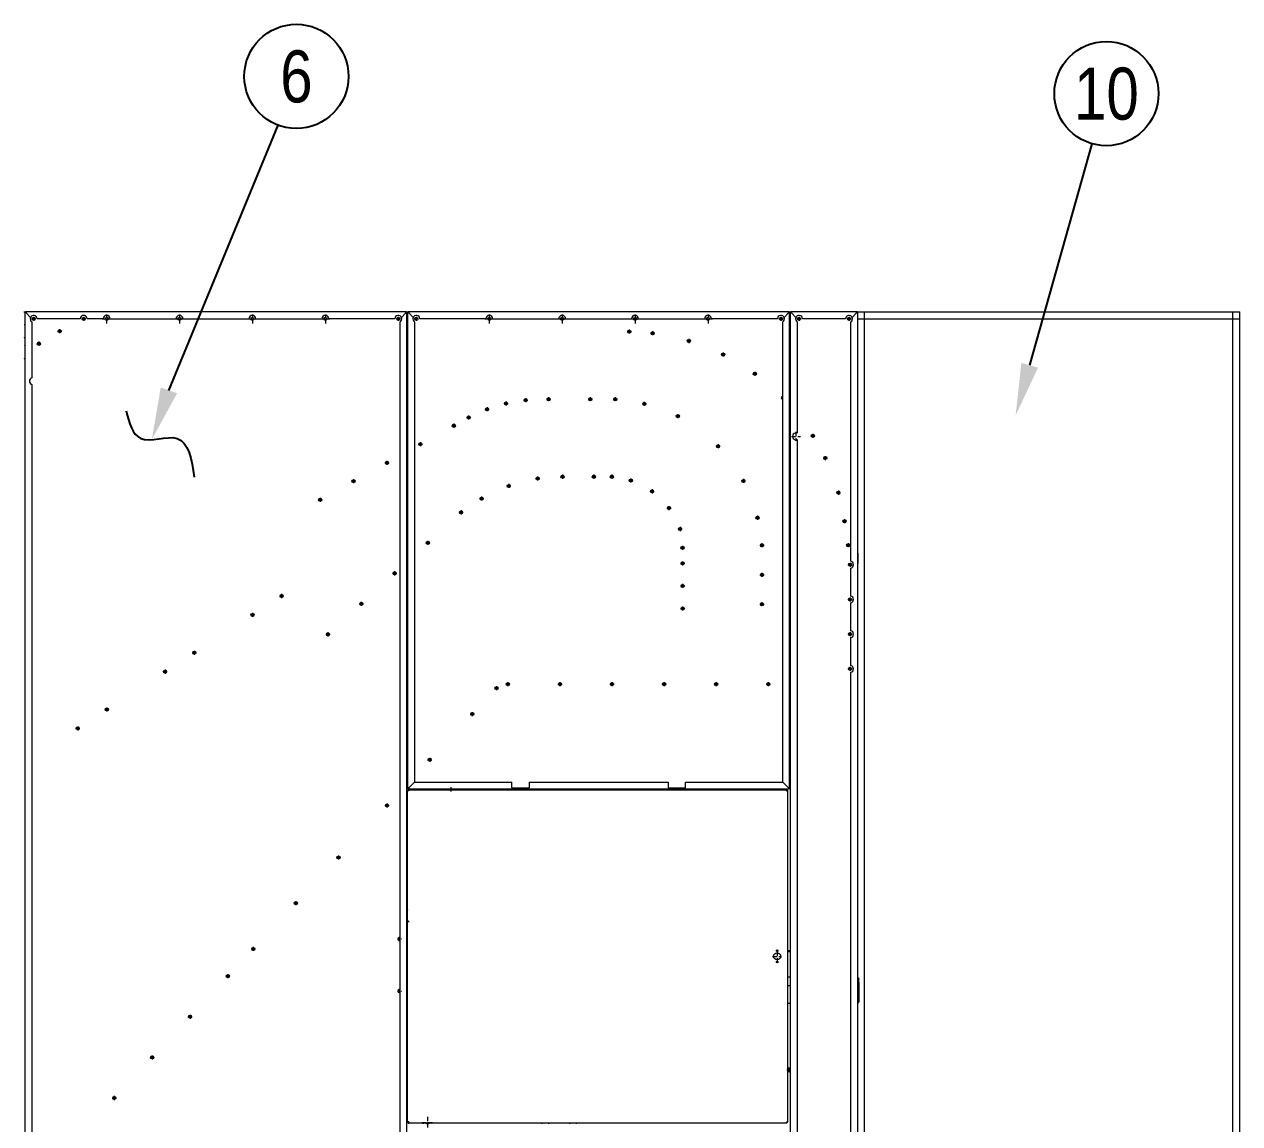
# Model space of a CAD drawing. Header units: millimetres. Extents: x -17070 to 42260, y -291348 to 33880.
# Drawn here: x 25946 to 29446, y 21529 to 24696 of the extents above; entities that cross this region are included whole.
import ezdxf
from ezdxf.enums import TextEntityAlignment as Align

# ---------------------------------------------------------------- set-up
doc = ezdxf.new("R2010")
doc.units = ezdxf.units.MM
doc.linetypes.add('DASHDOT', pattern=[18.5, 12, -3, 0.5, -3])
doc.layers.add('냉각탑_dim', color=1, linetype='Continuous')
doc.layers.add('냉각탑_text', color=3, linetype='Continuous')
doc.styles.get("Standard").update_dxf_attribs({"font": 'arial.ttf'})

# ---------------------------------------------------------------- blocks, each defined once
blk = doc.blocks.new('1')
at = {"color": 7, "lineweight": 20, "ltscale": 0.132499}
blk.add_line((25943.8, 23867.4), (25949.1, 23867.4), dxfattribs=at)
at = {"color": 7, "lineweight": 20, "ltscale": 0.0375}
for p, q in [((25947.5, 23865.8), (25947.5, 23864.3)), ((25950.6, 23867.4), (25949.1, 23867.4)), ((25949.1, 23864.3), (25949.1, 23865.8)), ((25949.1, 23865.8), (25950.6, 23865.8)), ((25950.6, 23864.3), (25950.6, 23865.8)), ((27045.9, 23867.4), (27044.4, 23867.4)), ((27044.4, 23865.8), (27045.9, 23865.8)), ((27045.9, 23865.8), (27045.9, 23864.3)), ((27047.5, 23864.3), (27047.5, 23865.8)), ((27049.5, 23865.8), (27049.5, 23864.3)), ((27052.6, 23867.4), (27051.1, 23867.4)), ((27051.1, 23864.3), (27051.1, 23865.8)), ((27051.1, 23865.8), (27052.6, 23865.8)), ((27052.6, 23864.3), (27052.6, 23865.8)), ((28147.9, 23867.4), (28146.4, 23867.4)), ((28146.4, 23865.8), (28147.9, 23865.8)), ((28147.9, 23865.8), (28147.9, 23864.3)), ((28149.5, 23864.3), (28149.5, 23865.8)), ((28151.5, 23865.8), (28151.5, 23864.3)), ((28154.6, 23867.4), (28153.1, 23867.4)), ((28153.1, 23864.3), (28153.1, 23865.8)), ((28153.1, 23865.8), (28154.6, 23865.8)), ((28154.6, 23864.3), (28154.6, 23865.8)), ((28343.9, 23867.4), (28342.4, 23867.4)), ((28342.4, 23865.8), (28343.9, 23865.8)), ((28343.9, 23865.8), (28343.9, 23864.3)), ((28345.5, 23864.3), (28345.5, 23865.8)), ((27049.5, 22496.5), (27049.5, 22495)), ((27049.5, 22489.8), (27049.5, 22488.3)), ((27052.6, 22496.5), (27051.1, 22496.5)), ((27051.1, 22495), (27051.1, 22496.5)), ((27052.6, 22495), (27051.1, 22495)), ((27051.1, 22493.4), (27052.6, 22493.4)), ((27051.1, 22491.4), (27052.6, 22491.4)), ((27051.1, 22489.8), (27051.1, 22488.3)), ((27051.1, 22489.8), (27052.6, 22489.8)), ((27052.6, 22496.5), (27052.6, 22495)), ((28141.9, 22491.4), (28140.4, 22491.4)), ((28141.9, 22489.8), (28140.4, 22489.8)), ((28141.9, 22489.8), (28141.9, 22488.3)), ((28143.5, 22489.8), (28143.5, 22488.3)), ((28146.4, 22496.5), (28147.9, 22496.5)), ((28147.9, 22495), (28146.4, 22495)), ((28146.4, 22493.4), (28147.9, 22493.4)), ((28147.9, 22496.5), (28147.9, 22495)), ((28149.5, 22495), (28149.5, 22496.5)), ((27049.5, 21533), (27049.5, 21534.5)), ((27051.1, 21533), (27051.1, 21534.5)), ((27051.1, 21533), (27052.6, 21533)), ((27051.1, 21531.4), (27052.6, 21531.4)), ((28141.9, 21533), (28140.4, 21533)), ((28141.9, 21531.4), (28140.4, 21531.4)), ((28141.9, 21533), (28141.9, 21534.5)), ((28143.5, 21533), (28143.5, 21534.5))]:
    blk.add_line(p, q, dxfattribs=at)
at = {"color": 7, "lineweight": 20, "ltscale": 0.04}
for p, q in [((25947.5, 23865.8), (25949.1, 23865.8)), ((25947.5, 23864.3), (25949.1, 23864.3)), ((25949.1, 23867.4), (25949.1, 23865.8)), ((25950.6, 23867.4), (25950.6, 23865.8)), ((27044.4, 23867.4), (27044.4, 23865.8)), ((27045.9, 23867.4), (27045.9, 23865.8)), ((27047.5, 23865.8), (27045.9, 23865.8)), ((27047.5, 23864.3), (27045.9, 23864.3)), ((27049.5, 23865.8), (27051.1, 23865.8)), ((27049.5, 23864.3), (27051.1, 23864.3)), ((27051.1, 23867.4), (27051.1, 23865.8)), ((27052.6, 23867.4), (27052.6, 23865.8)), ((28146.4, 23867.4), (28146.4, 23865.8)), ((28147.9, 23867.4), (28147.9, 23865.8)), ((28149.5, 23865.8), (28147.9, 23865.8)), ((28149.5, 23864.3), (28147.9, 23864.3)), ((28151.5, 23865.8), (28153.1, 23865.8)), ((28151.5, 23864.3), (28153.1, 23864.3)), ((28153.1, 23867.4), (28153.1, 23865.8)), ((28154.6, 23867.4), (28154.6, 23865.8)), ((28342.4, 23867.4), (28342.4, 23865.8)), ((28343.9, 23867.4), (28343.9, 23865.8)), ((28345.5, 23865.8), (28343.9, 23865.8)), ((28345.5, 23864.3), (28343.9, 23864.3)), ((28345.5, 23142.9), (28347.1, 23142.9)), ((27049.5, 22496.5), (27051.1, 22496.5)), ((27049.5, 22495), (27051.1, 22495)), ((27049.5, 22489.8), (27051.1, 22489.8)), ((27051.1, 22493.4), (27051.1, 22495)), ((27051.1, 22491.4), (27051.1, 22489.8)), ((27052.6, 22493.4), (27052.6, 22495)), ((28141.9, 22491.4), (28141.9, 22489.8)), ((28143.5, 22489.8), (28141.9, 22489.8)), ((28146.4, 22493.4), (28146.4, 22495)), ((28149.5, 22496.5), (28147.9, 22496.5)), ((28149.5, 22495), (28147.9, 22495)), ((28147.9, 22493.4), (28147.9, 22495)), ((27049.5, 21533), (27051.1, 21533)), ((27051.1, 21531.4), (27051.1, 21533)), ((28141.9, 21531.4), (28141.9, 21533)), ((28143.5, 21533), (28141.9, 21533))]:
    blk.add_line(p, q, dxfattribs=at)
at = {"color": 7, "lineweight": 20}
for p, q in [((25947.5, 23864.3), (25947.5, 20822.5)), ((27044.4, 23867.4), (25950.6, 23867.4)), ((25967.5, 23838.8), (25967.5, 23677.5)), ((26106.5, 23847.4), (25982.5, 23847.4)), ((26172.5, 23847.4), (26126.5, 23847.4)), ((26192.5, 23847.4), (26382.5, 23847.4)), ((26402.5, 23847.4), (26592.5, 23847.4)), ((26612.5, 23847.4), (26802.5, 23847.4)), ((27012.5, 23847.4), (26822.5, 23847.4)), ((27027.5, 20839.4), (27027.5, 23838.8)), ((27047.5, 20822.5), (27047.5, 23864.3)), ((27049.5, 23864.3), (27049.5, 22496.5)), ((28146.4, 23867.4), (27052.6, 23867.4)), ((27069.5, 23838.8), (27069.5, 22513.4)), ((27274.5, 23847.4), (27084.5, 23847.4)), ((27294.5, 23847.4), (27484.5, 23847.4)), ((27504.5, 23847.4), (27694.5, 23847.4)), ((27714.5, 23847.4), (27904.5, 23847.4)), ((28114.5, 23847.4), (27924.5, 23847.4)), ((28129.5, 22513.4), (28129.5, 23838.8)), ((28149.5, 22496.5), (28149.5, 23864.3)), ((28151.5, 23864.3), (28151.5, 20822.5)), ((28342.4, 23867.4), (28154.6, 23867.4)), ((28171.5, 23838.8), (28171.5, 23518.3)), ((28310.5, 23847.4), (28186.5, 23847.4)), ((28325.5, 23149.1), (28325.5, 23838.8)), ((28345.5, 20822.5), (28345.5, 23864.3)), ((28365.5, 20822.5), (28365.5, 23864.3)), ((25967.5, 23658.4), (25967.5, 21342.2)), ((28171.5, 23499.7), (28171.5, 20839.4)), ((28347.1, 23142.9), (28347.1, 23169.8)), ((28325.5, 23049.1), (28325.5, 23129.5)), ((28325.5, 22949.1), (28325.5, 23029.5)), ((28325.5, 22849.1), (28325.5, 22929.5)), ((28325.5, 20839.4), (28325.5, 22829.5)), ((27069.5, 22513.4), (27052.6, 22496.5)), ((27052.6, 22496.5), (27069.5, 22513.4)), ((27069.5, 22513.4), (27349.5, 22513.4)), ((27399.5, 22513.4), (27799.5, 22513.4)), ((27849.5, 22513.4), (28129.5, 22513.4)), ((28146.4, 22496.5), (28129.5, 22513.4)), ((28129.5, 22513.4), (28146.4, 22496.5)), ((27049.5, 21534.5), (27049.5, 22488.3)), ((27052.6, 22493.4), (28146.4, 22493.4)), ((27052.6, 22491.4), (28140.4, 22491.4)), ((27349.5, 22496.5), (27399.5, 22496.5)), ((27799.5, 22496.5), (27849.5, 22496.5)), ((28143.5, 22488.3), (28143.5, 21534.5)), ((27049.5, 22165.3), (27049.5, 22258.3)), ((28345.6, 21948), (28345.6, 21879.4)), ((28348.8, 21936.2), (28348.8, 21891.2)), ((27049.5, 21735.3), (27049.5, 21828.3)), ((28140.4, 21531.4), (27052.6, 21531.4))]:
    blk.add_line(p, q, dxfattribs=at)
at = {"color": 7, "lineweight": 20, "ltscale": 0.0775}
for p, q in [((25950.6, 23864.3), (25947.5, 23864.3)), ((27044.4, 23864.3), (27044.4, 23867.4)), ((27044.4, 23864.3), (27047.5, 23864.3)), ((27052.6, 23864.3), (27049.5, 23864.3)), ((28146.4, 23864.3), (28146.4, 23867.4)), ((28146.4, 23864.3), (28149.5, 23864.3)), ((28154.6, 23864.3), (28151.5, 23864.3)), ((28342.4, 23864.3), (28342.4, 23867.4)), ((28342.4, 23864.3), (28345.5, 23864.3)), ((27052.6, 22488.3), (27049.5, 22488.3)), ((27052.6, 22488.3), (27052.6, 22491.4)), ((28140.4, 22488.3), (28140.4, 22491.4)), ((28140.4, 22488.3), (28143.5, 22488.3)), ((28146.4, 22496.5), (28146.4, 22493.4)), ((27052.6, 21534.5), (27049.5, 21534.5)), ((27052.6, 21534.5), (27052.6, 21531.4)), ((28140.4, 21534.5), (28140.4, 21531.4)), ((28140.4, 21534.5), (28143.5, 21534.5))]:
    blk.add_line(p, q, dxfattribs=at)
at = {"color": 7, "lineweight": 20, "ltscale": 0.45204}
for p, q in [((25963.4, 23851.5), (25950.6, 23864.3)), ((25963.4, 23851.5), (25950.6, 23864.3)), ((27031.7, 23851.5), (27044.4, 23864.3)), ((27031.7, 23851.5), (27044.4, 23864.3)), ((27065.4, 23851.5), (27052.6, 23864.3)), ((27065.4, 23851.5), (27052.6, 23864.3)), ((28133.7, 23851.5), (28146.4, 23864.3)), ((28133.7, 23851.5), (28146.4, 23864.3)), ((28167.4, 23851.5), (28154.6, 23864.3)), ((28167.4, 23851.5), (28154.6, 23864.3)), ((28329.7, 23851.5), (28342.4, 23864.3)), ((28329.7, 23851.5), (28342.4, 23864.3))]:
    blk.add_line(p, q, dxfattribs=at)
at = {"color": 7, "linetype": 'DASHDOT', "lineweight": 20, "ltscale": 0.292499}
for p, q in [((25966.7, 23847.4), (25978.4, 23847.4)), ((26110.7, 23847.4), (26122.4, 23847.4)), ((27016.7, 23847.4), (27028.4, 23847.4)), ((27068.7, 23847.4), (27080.4, 23847.4)), ((28118.7, 23847.4), (28130.4, 23847.4)), ((28170.7, 23847.4), (28182.4, 23847.4)), ((28314.7, 23847.4), (28326.4, 23847.4)), ((26041.5, 23812), (26053.2, 23812)), ((26047.3, 23817.8), (26047.3, 23806.1)), ((27681.9, 23810.8), (27693.6, 23810.8)), ((27687.7, 23816.7), (27687.7, 23805)), ((27749.1, 23806), (27760.8, 23806)), ((27755, 23811.9), (27755, 23800.2)), ((27853.2, 23783.7), (27864.9, 23783.7)), ((27859.1, 23789.5), (27859.1, 23777.8)), ((27952.2, 23744.5), (27963.9, 23744.5)), ((27958.1, 23750.3), (27958.1, 23738.6)), ((28049.2, 23695.3), (28049.2, 23683.6)), ((28043.4, 23689.4), (28055.1, 23689.4)), ((27278.1, 23593), (27278.1, 23581.3)), ((27327.1, 23603.7), (27338.8, 23603.7)), ((27332.9, 23609.6), (27332.9, 23597.9)), ((27383.7, 23613.3), (27395.4, 23613.3)), ((27389.5, 23619.2), (27389.5, 23607.5)), ((27449.5, 23615.7), (27461.2, 23615.7)), ((27455.3, 23621.6), (27455.3, 23609.9)), ((27569.5, 23615.7), (27581.2, 23615.7)), ((27575.3, 23621.6), (27575.3, 23609.9)), ((27641.5, 23615.7), (27653.2, 23615.7)), ((27647.3, 23621.6), (27647.3, 23609.9)), ((27725.2, 23602.5), (27736.9, 23602.5)), ((27731, 23608.4), (27731, 23596.7)), ((27219.2, 23563.3), (27230.9, 23563.3)), ((27225, 23569.2), (27225, 23557.5)), ((27821.9, 23567.3), (27833.6, 23567.3)), ((27827.7, 23573.2), (27827.7, 23561.5)), ((27176.6, 23539.7), (27188.3, 23539.7)), ((27182.4, 23545.6), (27182.4, 23533.9)), ((27080.4, 23486.4), (27092.1, 23486.4)), ((28210.4, 23510.6), (28222.1, 23510.6)), ((28216.2, 23516.4), (28216.2, 23504.7)), ((27937.5, 23480.4), (27949.2, 23480.4)), ((28252, 23452.2), (28252, 23440.5)), ((26984.2, 23432.9), (26995.9, 23432.9)), ((28246.2, 23446.4), (28257.9, 23446.4)), ((26893.5, 23385.6), (26893.5, 23373.9)), ((27418, 23387.6), (27429.7, 23387.6)), ((27423.8, 23393.5), (27423.8, 23381.8)), ((27489.7, 23392.8), (27501.4, 23392.8)), ((27495.5, 23398.7), (27495.5, 23387)), ((27579.7, 23392.8), (27591.4, 23392.8)), ((27585.5, 23398.7), (27585.5, 23387)), ((27631.7, 23392.8), (27643.4, 23392.8)), ((27637.5, 23398.7), (27637.5, 23387)), ((27686.5, 23381.7), (27698.2, 23381.7)), ((27692.3, 23387.6), (27692.3, 23375.9)), ((28010.6, 23380.7), (28022.3, 23380.7)), ((28016.4, 23386.6), (28016.4, 23374.9)), ((26887.7, 23379.8), (26899.4, 23379.8)), ((27334.7, 23366.3), (27346.4, 23366.3)), ((27340.5, 23372.2), (27340.5, 23360.5)), ((27747.4, 23350.6), (27759.1, 23350.6)), ((27753.2, 23356.5), (27753.2, 23344.8)), ((28284, 23346.8), (28295.7, 23346.8)), ((28289.9, 23352.7), (28289.9, 23341)), ((26791.7, 23326.4), (26803.4, 23326.4)), ((27256.6, 23329.8), (27268.3, 23329.8)), ((27262.4, 23335.7), (27262.4, 23324)), ((27197.4, 23290.2), (27209.1, 23290.2)), ((27203.2, 23296.1), (27203.2, 23284.4)), ((27796.2, 23302.5), (27807.9, 23302.5)), ((27802, 23308.4), (27802, 23296.7)), ((28057, 23280.6), (28057, 23268.9)), ((27828.2, 23242.2), (27839.9, 23242.2)), ((27834, 23248.1), (27834, 23236.4)), ((28051.2, 23274.7), (28062.9, 23274.7)), ((28301.5, 23264.4), (28313.2, 23264.4)), ((27107.5, 23208.2), (27107.5, 23196.5)), ((27101.7, 23202.3), (27113.4, 23202.3)), ((27835.2, 23188.1), (27846.9, 23188.1)), ((27841, 23194), (27841, 23182.3)), ((28064.1, 23195.3), (28075.8, 23195.3)), ((28069.9, 23201.2), (28069.9, 23189.5)), ((28312.1, 23195.2), (28323.8, 23195.2)), ((27835.4, 23143.1), (27847.1, 23143.1)), ((27841.2, 23149), (27841.2, 23137.3)), ((28317.7, 23139.3), (28329.4, 23139.3)), ((28323.5, 23145.2), (28323.5, 23133.5)), ((27006.2, 23114.5), (27017.9, 23114.5)), ((27012, 23120.4), (27012, 23108.7)), ((28064.1, 23110.3), (28075.8, 23110.3)), ((28069.9, 23116.2), (28069.9, 23104.5)), ((27835.4, 23078.1), (27847.1, 23078.1)), ((27841.2, 23084), (27841.2, 23072.3)), ((26686.5, 23055), (26686.5, 23043.3)), ((26916, 23032.5), (26916, 23020.8)), ((28069.9, 23031.2), (28069.9, 23019.5)), ((28317.7, 23039.3), (28329.4, 23039.3)), ((28323.5, 23045.2), (28323.5, 23033.5)), ((26602.6, 23000.6), (26602.6, 22988.9)), ((26910.2, 23026.7), (26921.9, 23026.7)), ((27835.4, 23013.1), (27847.1, 23013.1)), ((27841.2, 23019), (27841.2, 23007.3)), ((28064.1, 23025.3), (28075.8, 23025.3)), ((26814.2, 22938.9), (26825.9, 22938.9)), ((26820, 22944.7), (26820, 22933)), ((28317.7, 22939.3), (28329.4, 22939.3)), ((28323.5, 22945.2), (28323.5, 22933.5)), ((26434.9, 22891.6), (26434.9, 22879.9)), ((26429, 22885.8), (26440.7, 22885.8)), ((26345.2, 22831.3), (26356.9, 22831.3)), ((28317.7, 22839.3), (28329.4, 22839.3)), ((28323.5, 22845.2), (28323.5, 22833.5)), ((27305.2, 22789.7), (27305.2, 22778)), ((27332.2, 22795.4), (27343.9, 22795.4)), ((27482.2, 22795.4), (27493.9, 22795.4)), ((27632.2, 22795.4), (27643.9, 22795.4)), ((27782.2, 22795.4), (27793.9, 22795.4)), ((27932.2, 22795.4), (27943.9, 22795.4)), ((28082.2, 22795.4), (28093.9, 22795.4)), ((27299.4, 22783.8), (27311.1, 22783.8)), ((26177.4, 22722.4), (26189.1, 22722.4)), ((26183.3, 22728.3), (26183.3, 22716.6)), ((27235.6, 22715.1), (27235.6, 22703.4)), ((26093.6, 22667.9), (26105.3, 22667.9)), ((26099.4, 22673.8), (26099.4, 22662.1)), ((27107.1, 22577.6), (27118.8, 22577.6)), ((27167.8, 22492.4), (27179.5, 22492.4)), ((27173.7, 22498.3), (27173.7, 22486.6)), ((26990.1, 22451.8), (26990.1, 22440.1)), ((26844.5, 22296), (26856.2, 22296)), ((26721.8, 22164.4), (26733.5, 22164.4)), ((26727.6, 22170.2), (26727.6, 22158.5)), ((27020.1, 22061.4), (27031.8, 22061.4)), ((27025.9, 22067.3), (27025.9, 22055.6)), ((26604.8, 22038.6), (26604.8, 22026.9)), ((26531.8, 21960.3), (26531.8, 21948.6)), ((27020.1, 21911.4), (27031.8, 21911.4)), ((27025.9, 21917.3), (27025.9, 21905.6)), ((26422.7, 21843.3), (26422.7, 21831.6)), ((26416.9, 21837.4), (26428.6, 21837.4)), ((26307.8, 21720.4), (26319.5, 21720.4)), ((26313.6, 21726.3), (26313.6, 21714.6)), ((28141.6, 21685), (28153.3, 21685)), ((28147.4, 21690.9), (28147.4, 21679.2)), ((26198.7, 21603.4), (26210.4, 21603.4)), ((26204.5, 21609.3), (26204.5, 21597.6))]:
    blk.add_line(p, q, dxfattribs=at)
at = {"color": 7, "linetype": 'DASHDOT', "lineweight": 20, "ltscale": 0.292505}
for p, q in [((25972.5, 23853.3), (25972.5, 23841.6)), ((26116.5, 23853.3), (26116.5, 23841.6)), ((27022.5, 23853.3), (27022.5, 23841.6)), ((27074.5, 23853.3), (27074.5, 23841.6)), ((28124.5, 23853.3), (28124.5, 23841.6)), ((28176.5, 23853.3), (28176.5, 23841.6)), ((28320.5, 23853.3), (28320.5, 23841.6)), ((25987.3, 23781.8), (25987.3, 23770.1)), ((27272.3, 23587.1), (27284, 23587.1)), ((27086.2, 23492.3), (27086.2, 23480.6)), ((27943.3, 23486.3), (27943.3, 23474.6)), ((26990, 23438.8), (26990, 23427.1)), ((26797.5, 23332.3), (26797.5, 23320.6)), ((28307.4, 23270.3), (28307.4, 23258.6)), ((28318, 23201.1), (28318, 23189.4)), ((26351, 22837.2), (26351, 22825.5)), ((27338, 22801.3), (27338, 22789.6)), ((27488, 22801.3), (27488, 22789.6)), ((27638, 22801.3), (27638, 22789.6)), ((27788, 22801.3), (27788, 22789.6)), ((27938, 22801.3), (27938, 22789.6)), ((28088, 22801.3), (28088, 22789.6)), ((27229.8, 22709.2), (27241.5, 22709.2)), ((26984.3, 22445.9), (26996, 22445.9))]:
    blk.add_line(p, q, dxfattribs=at)
at = {"color": 7, "linetype": 'DASHDOT', "lineweight": 20}
for p, q in [((26169.5, 23847.4), (26195.5, 23847.4)), ((26182.5, 23860.4), (26182.5, 23834.4)), ((26379.5, 23847.4), (26405.5, 23847.4)), ((26392.5, 23860.4), (26392.5, 23834.4)), ((26589.5, 23847.4), (26615.5, 23847.4)), ((26602.5, 23860.4), (26602.5, 23834.4)), ((26799.5, 23847.4), (26825.5, 23847.4)), ((26812.5, 23860.4), (26812.5, 23834.4)), ((27271.5, 23847.4), (27297.5, 23847.4)), ((27284.5, 23860.4), (27284.5, 23834.4)), ((27481.5, 23847.4), (27507.5, 23847.4)), ((27494.5, 23860.4), (27494.5, 23834.4)), ((27691.5, 23847.4), (27717.5, 23847.4)), ((27704.5, 23860.4), (27704.5, 23834.4)), ((27901.5, 23847.4), (27927.5, 23847.4)), ((27914.5, 23860.4), (27914.5, 23834.4)), ((28167.8, 23522), (28167.8, 23496)), ((28154.8, 23509), (28180.8, 23509)), ((28113.5, 22024.4), (28113.5, 21998.4)), ((28100.5, 22011.4), (28126.5, 22011.4)), ((27090.1, 21532.9), (27122.6, 21532.9)), ((27106.4, 21549.1), (27106.4, 21516.6))]:
    blk.add_line(p, q, dxfattribs=at)
at = {"color": 7, "lineweight": 20, "ltscale": 0.129999}
for p, q in [((27045.9, 23867.4), (27051.1, 23867.4)), ((28147.9, 23867.4), (28153.1, 23867.4))]:
    blk.add_line(p, q, dxfattribs=at)
at = {"color": 7, "lineweight": 20, "ltscale": 0.141421}
for p, q in [((27281.7, 23848.4), (27287.4, 23848.4)), ((27491.7, 23848.4), (27497.4, 23848.4))]:
    blk.add_line(p, q, dxfattribs=at)
at = {"color": 7, "lineweight": 20, "ltscale": 0.10198}
blk.add_line((27702.3, 23849.5), (27702.3, 23845.4), dxfattribs=at)
at = {"color": 7, "lineweight": 20, "ltscale": 0.149666}
blk.add_line((27704.3, 23850.4), (27704.3, 23844.4), dxfattribs=at)
at = {"color": 0, "lineweight": 20}
for p, q in [((28345.5, 23867.4), (29445.5, 23867.4)), ((28345.5, 23865.8), (28345.5, 23867.4)), ((28345.5, 23847.4), (29445.5, 23847.4)), ((29425.5, 20667.4), (29425.5, 23867.4)), ((29445.5, 20667.4), (29445.5, 23867.4))]:
    blk.add_line(p, q, dxfattribs=at)
at = {"color": 7, "lineweight": 20, "ltscale": 0.05}
for p, q in [((25947.5, 23830.5), (25945.5, 23830.5)), ((25947.5, 23830.5), (25945.5, 23830.5)), ((27047.5, 23825.9), (27049.5, 23825.9)), ((27047.5, 23825.9), (27049.5, 23825.9)), ((27049.5, 23822.3), (27047.5, 23822.3)), ((28149.5, 23827.4), (28151.5, 23827.4)), ((28149.5, 23012.6), (28151.5, 23012.6)), ((28151.5, 22866.4), (28149.5, 22866.4)), ((28149.5, 22818), (28151.5, 22818)), ((28149.5, 22816.4), (28151.5, 22816.4)), ((28149.5, 22774.4), (28151.5, 22774.4)), ((28149.5, 22774.4), (28151.5, 22774.4)), ((28149.5, 22761), (28151.5, 22761)), ((28151.5, 22747.6), (28149.5, 22747.6)), ((28151.5, 22746), (28149.5, 22746)), ((28149.5, 22661), (28151.5, 22661)), ((28151.5, 22647.6), (28149.5, 22647.6)), ((28151.5, 22646), (28149.5, 22646)), ((28151.5, 22644.4), (28149.5, 22644.4)), ((28151.5, 22641.4), (28149.5, 22641.4)), ((28151.5, 22626.4), (28149.5, 22626.4)), ((28151.5, 22556.4), (28149.5, 22556.4)), ((28149.5, 22541.4), (28151.5, 22541.4)), ((27049.5, 21951.2), (27047.5, 21951.2)), ((27049.5, 21926.2), (27047.5, 21926.2)), ((27047.5, 21876.2), (27049.5, 21876.2)), ((27435.7, 21531.4), (27435.7, 21529.4)), ((27455.7, 21529.4), (27455.7, 21531.4)), ((27515.7, 21531.4), (27515.7, 21529.4)), ((27535.7, 21529.4), (27535.7, 21531.4))]:
    blk.add_line(p, q, dxfattribs=at)
at = {"color": 7, "lineweight": 20, "ltscale": 0.049991}
blk.add_line((27049.5, 23820.7), (27047.5, 23820.7), dxfattribs=at)
at = {"color": 7, "lineweight": 20, "ltscale": 0.05832}
for p, q in [((25945.5, 23793.5), (25947.5, 23794.7)), ((25947.5, 23769.5), (25945.5, 23768.3)), ((25945.5, 23733.4), (25947.5, 23734.6))]:
    blk.add_line(p, q, dxfattribs=at)
at = {"color": 7, "linetype": 'DASHDOT', "lineweight": 20, "ltscale": 0.292502}
for p, q in [((25981.5, 23775.9), (25993.2, 23775.9)), ((26680.6, 23049.2), (26692.3, 23049.2)), ((26596.8, 22994.7), (26608.5, 22994.7)), ((27112.9, 22583.5), (27112.9, 22571.8)), ((26850.3, 22301.9), (26850.3, 22290.2)), ((26599, 22032.7), (26610.7, 22032.7)), ((26526, 21954.4), (26537.7, 21954.4))]:
    blk.add_line(p, q, dxfattribs=at)
at = {"color": 7, "lineweight": 20, "ltscale": 0.068642}
for p, q in [((28149.5, 23629.2), (28151.5, 23627.3)), ((28151.5, 23572.4), (28149.5, 23574.3)), ((28149.5, 23574.3), (28151.5, 23572.4))]:
    blk.add_line(p, q, dxfattribs=at)
at = {"color": 7, "linetype": 'DASHDOT', "lineweight": 20, "ltscale": 0.195001}
for p, q in [((27278.2, 23591), (27278.2, 23583.2)), ((27329.1, 23603.8), (27336.9, 23603.8)), ((27333, 23607.7), (27333, 23599.9)), ((27385.7, 23613.3), (27393.5, 23613.3)), ((27451.4, 23615.7), (27459.2, 23615.7)), ((27455.3, 23619.6), (27455.3, 23611.8)), ((27571.4, 23615.7), (27579.2, 23615.7)), ((27575.3, 23619.6), (27575.3, 23611.8)), ((27643.4, 23615.7), (27651.2, 23615.7)), ((27647.3, 23619.6), (27647.3, 23611.8)), ((27727.2, 23602.5), (27735, 23602.5)), ((27731.1, 23606.4), (27731.1, 23598.6)), ((27221.2, 23563.3), (27229, 23563.3)), ((27225.1, 23567.2), (27225.1, 23559.4)), ((27274.3, 23587.1), (27282.1, 23587.1)), ((27823.9, 23567.4), (27831.7, 23567.4)), ((27827.8, 23571.3), (27827.8, 23563.5)), ((27178.6, 23539.7), (27186.4, 23539.7)), ((27082.4, 23486.4), (27090.2, 23486.4)), ((27086.3, 23490.3), (27086.3, 23482.5)), ((27939.4, 23480.4), (27947.2, 23480.4)), ((27943.3, 23484.3), (27943.3, 23476.5)), ((26990.1, 23437), (26990.1, 23429.2)), ((26893.9, 23383.7), (26893.9, 23375.9)), ((27419.6, 23387.6), (27427.4, 23387.6)), ((27423.5, 23391.5), (27423.5, 23383.7)), ((27491.2, 23392.9), (27499, 23392.9)), ((27495.1, 23396.8), (27495.1, 23389)), ((27581.2, 23392.9), (27589, 23392.9)), ((27585.1, 23396.8), (27585.1, 23389)), ((27633.2, 23392.9), (27641, 23392.9)), ((27637.1, 23396.8), (27637.1, 23389)), ((27688.1, 23381.7), (27695.9, 23381.7)), ((27692, 23385.6), (27692, 23377.8)), ((28012.6, 23380.8), (28020.4, 23380.8)), ((28016.5, 23384.7), (28016.5, 23376.9)), ((26890, 23379.8), (26897.8, 23379.8)), ((27336.1, 23366.3), (27343.9, 23366.3)), ((27340, 23370.2), (27340, 23362.4)), ((27749.1, 23350.6), (27756.9, 23350.6)), ((27753, 23354.5), (27753, 23346.7)), ((26793.8, 23326.4), (26801.6, 23326.4)), ((26797.7, 23330.3), (26797.7, 23322.5)), ((27258.3, 23329.8), (27266.1, 23329.8)), ((27199.6, 23290.2), (27207.4, 23290.2)), ((27203.5, 23294.1), (27203.5, 23286.3)), ((27797.9, 23302.6), (27805.7, 23302.6)), ((27801.8, 23306.5), (27801.8, 23298.7)), ((28057.1, 23278.6), (28057.1, 23270.8)), ((27829.7, 23242.2), (27837.5, 23242.2)), ((27833.6, 23246.1), (27833.6, 23238.3)), ((27107.6, 23206.2), (27107.6, 23198.4)), ((27103.7, 23202.3), (27111.5, 23202.3)), ((27836.8, 23188.1), (27844.6, 23188.1)), ((27840.7, 23192), (27840.7, 23184.2)), ((28066, 23195.3), (28073.8, 23195.3)), ((28069.9, 23199.2), (28069.9, 23191.4)), ((27840.9, 23147), (27840.9, 23139.2)), ((27011.8, 23118.4), (27011.8, 23110.6)), ((28066, 23110.3), (28073.8, 23110.3)), ((28069.9, 23114.2), (28069.9, 23106.4)), ((27840.9, 23082), (27840.9, 23074.2)), ((26915.9, 23030.6), (26915.9, 23022.8)), ((26912, 23026.7), (26919.8, 23026.7)), ((27840.9, 23017), (27840.9, 23009.2)), ((28066, 23025.3), (28073.8, 23025.3)), ((28069.9, 23029.2), (28069.9, 23021.4)), ((26816.2, 22938.9), (26824, 22938.9)), ((26820.1, 22942.8), (26820.1, 22935)), ((27305.3, 22787.7), (27305.3, 22779.9)), ((27334.1, 22795.4), (27341.9, 22795.4)), ((27484.1, 22795.4), (27491.9, 22795.4)), ((27634.1, 22795.4), (27641.9, 22795.4)), ((27784.1, 22795.4), (27791.9, 22795.4)), ((27934.1, 22795.4), (27941.9, 22795.4)), ((28084.1, 22795.4), (28091.9, 22795.4)), ((27301.4, 22783.8), (27309.2, 22783.8)), ((27231.8, 22709.2), (27239.6, 22709.2)), ((27109, 22577.6), (27116.8, 22577.6)), ((27112.9, 22581.5), (27112.9, 22573.7)), ((27173.6, 22496.3), (27173.6, 22488.5)), ((26986.3, 22445.9), (26994.1, 22445.9)), ((26990.2, 22449.8), (26990.2, 22442)), ((26850.4, 22299.9), (26850.4, 22292.1)), ((26600.9, 22032.7), (26608.7, 22032.7)), ((26604.8, 22036.6), (26604.8, 22028.8)), ((28143.6, 21683.4), (28151.4, 21683.4)), ((28147.5, 21687.3), (28147.5, 21679.5)), ((26200.6, 21603.4), (26208.4, 21603.4))]:
    blk.add_line(p, q, dxfattribs=at)
at = {"color": 7, "linetype": 'DASHDOT', "lineweight": 20, "ltscale": 0.194995}
for p, q in [((27389.6, 23617.2), (27389.6, 23609.4)), ((27182.5, 23543.6), (27182.5, 23535.8)), ((26986.2, 23433.1), (26994, 23433.1)), ((27262.2, 23333.7), (27262.2, 23325.9)), ((28053.2, 23274.7), (28061, 23274.7)), ((27837, 23143.1), (27844.8, 23143.1)), ((27007.9, 23114.5), (27015.7, 23114.5)), ((27837, 23078.1), (27844.8, 23078.1)), ((27837, 23013.1), (27844.8, 23013.1)), ((27338, 22799.3), (27338, 22791.5)), ((27488, 22799.3), (27488, 22791.5)), ((27638, 22799.3), (27638, 22791.5)), ((27788, 22799.3), (27788, 22791.5)), ((27938, 22799.3), (27938, 22791.5)), ((28088, 22799.3), (28088, 22791.5)), ((27235.7, 22713.1), (27235.7, 22705.3)), ((27169.7, 22492.4), (27177.5, 22492.4)), ((26846.5, 22296), (26854.3, 22296))]:
    blk.add_line(p, q, dxfattribs=at)
at = {"color": 7, "lineweight": 20, "ltscale": 0.057168}
for p, q in [((27049.5, 23488.9), (27047.5, 23487.8)), ((27049.5, 23443.2), (27047.5, 23442.1))]:
    blk.add_line(p, q, dxfattribs=at)
at = {"color": 7, "lineweight": 20, "ltscale": 0.067816}
blk.add_line((27047.5, 23174.4), (27049.5, 23176.3), dxfattribs=at)
at = {"color": 7, "lineweight": 20, "ltscale": 0.067817}
blk.add_line((27047.5, 23120.2), (27049.5, 23122), dxfattribs=at)
at = {"color": 7, "lineweight": 20, "ltscale": 0.148096}
blk.add_line((27838, 23012.6), (27843.9, 23012.6), dxfattribs=at)
at = {"color": 7, "lineweight": 20, "ltscale": 0.146137}
blk.add_line((27838, 23012.4), (27843.9, 23012.4), dxfattribs=at)
at = {"color": 7, "lineweight": 20, "ltscale": 0.073313}
blk.add_line((27049.5, 22540.4), (27047.5, 22538.2), dxfattribs=at)
at = {"color": 7, "lineweight": 20, "ltscale": 0.4225}
for p, q in [((27349.5, 22496.5), (27349.5, 22513.4)), ((27399.5, 22513.4), (27399.5, 22496.5)), ((27799.5, 22513.4), (27799.5, 22496.5)), ((27849.5, 22496.5), (27849.5, 22513.4))]:
    blk.add_line(p, q, dxfattribs=at)
at = {"color": 7, "lineweight": 20, "ltscale": 0.073314}
blk.add_line((27047.5, 22476.7), (27049.5, 22478.8), dxfattribs=at)
at = {"color": 7, "lineweight": 20, "ltscale": 0.068366}
blk.add_line((27061.3, 22491.4), (27063.2, 22493.4), dxfattribs=at)
at = {"color": 7, "lineweight": 20, "ltscale": 0.062607}
for p, q in [((27125.3, 22491.4), (27126.8, 22493.4)), ((27219, 22491.4), (27220.5, 22493.4)), ((27223, 22491.4), (27224.5, 22493.4))]:
    blk.add_line(p, q, dxfattribs=at)
at = {"color": 7, "lineweight": 20, "ltscale": 0.083082}
for p, q in [((27047.5, 22388.2), (27049.5, 22390.9)), ((27047.5, 22263.9), (27049.5, 22266.6)), ((27047.5, 22258.6), (27049.5, 22261.3))]:
    blk.add_line(p, q, dxfattribs=at)
at = {"color": 7, "linetype": 'DASHDOT', "lineweight": 20, "ltscale": 0.1625}
for p, q in [((27046.9, 22111.9), (27053.4, 22111.9)), ((27050.1, 22115.1), (27050.1, 22108.6))]:
    blk.add_line(p, q, dxfattribs=at)
at = {"color": 7, "linetype": 'DASHDOT', "lineweight": 20, "ltscale": 0.146246}
for p, q in [((28110.6, 22027.6), (28116.5, 22027.6)), ((28110.6, 21995.2), (28116.5, 21995.2))]:
    blk.add_line(p, q, dxfattribs=at)
at = {"color": 7, "lineweight": 20, "ltscale": 0.1125}
blk.add_line((28115.8, 22027.6), (28111.3, 22027.6), dxfattribs=at)
at = {"color": 7, "lineweight": 20, "ltscale": 0.07908}
blk.add_line((28115.1, 22026), (28112, 22026), dxfattribs=at)
blk.add_line((28115.1, 22026), (28112, 22026), dxfattribs=at)
at = {"color": 7, "linetype": 'DASHDOT', "lineweight": 20, "ltscale": 0.146249}
for p, q in [((28113.5, 22030.5), (28113.5, 22024.7)), ((28113.5, 21998.1), (28113.5, 21992.3))]:
    blk.add_line(p, q, dxfattribs=at)
at = {"color": 7, "lineweight": 20, "ltscale": 0.2}
for p, q in [((28151.5, 22027.6), (28143.5, 22027.6)), ((28151.5, 22026), (28143.5, 22026)), ((28151.5, 22026), (28143.5, 22026)), ((28151.5, 22024.4), (28143.5, 22024.4)), ((28151.5, 21951.2), (28143.5, 21951.2)), ((28151.5, 21926.2), (28143.5, 21926.2)), ((28143.5, 21876.2), (28151.5, 21876.2))]:
    blk.add_line(p, q, dxfattribs=at)
at = {"color": 7, "linetype": 'DASHDOT', "lineweight": 20, "ltscale": 0.194998}
for p, q in [((26528, 21954.5), (26535.8, 21954.5)), ((26531.9, 21958.4), (26531.9, 21950.6)), ((26422.7, 21841.3), (26422.7, 21833.5)), ((26418.8, 21837.4), (26426.6, 21837.4)), ((26309.7, 21720.4), (26317.5, 21720.4)), ((26313.6, 21724.3), (26313.6, 21716.5)), ((26204.5, 21607.3), (26204.5, 21599.5))]:
    blk.add_line(p, q, dxfattribs=at)
at = {"color": 7, "lineweight": 20, "ltscale": 0.002451}
for p, q in [((28345.5, 21951.2), (28345.6, 21951.2)), ((28345.6, 21876.2), (28345.5, 21876.2))]:
    blk.add_line(p, q, dxfattribs=at)
at = {"color": 7, "lineweight": 20, "ltscale": 0.002492}
for p, q in [((28345.5, 21948), (28345.6, 21948)), ((28345.6, 21879.4), (28345.5, 21879.4))]:
    blk.add_line(p, q, dxfattribs=at)
at = {"color": 7, "lineweight": 20, "ltscale": 0.01}
for p, q in [((28345.6, 21950.8), (28345.6, 21951.2)), ((28348.4, 21948), (28348.8, 21948)), ((28345.6, 21876.6), (28345.6, 21876.2)), ((28348.4, 21879.4), (28348.8, 21879.4))]:
    blk.add_line(p, q, dxfattribs=at)
at = {"color": 7, "lineweight": 20, "ltscale": 0.04835}
blk.add_line((28348.8, 21948), (28348.8, 21946.1), dxfattribs=at)
at = {"color": 7, "lineweight": 20, "ltscale": 0.245}
for p, q in [((28348.8, 21936.2), (28348.8, 21946)), ((28348.8, 21891.2), (28348.8, 21881.4))]:
    blk.add_line(p, q, dxfattribs=at)
at = {"color": 7, "lineweight": 20, "ltscale": 0.08}
for p, q in [((28348.8, 21936.2), (28345.6, 21936.2)), ((28348.8, 21891.2), (28345.6, 21891.2))]:
    blk.add_line(p, q, dxfattribs=at)
at = {"color": 7, "lineweight": 20, "ltscale": 0.048372}
blk.add_line((28348.8, 21881.4), (28348.8, 21879.4), dxfattribs=at)
at = {"color": 7, "lineweight": 20, "ltscale": 0.1}
for p, q in [((27049.5, 21649.7), (27047.5, 21653.1)), ((27049.5, 21643.3), (27047.5, 21646.7))]:
    blk.add_line(p, q, dxfattribs=at)
at = {"color": 7, "lineweight": 20, "ltscale": 0.057735}
for p, q in [((27115.3, 21529.4), (27114.1, 21531.4)), ((27119, 21529.4), (27117.8, 21531.4))]:
    blk.add_line(p, q, dxfattribs=at)
at = {"color": 7, "lineweight": 20}
for centre, radius in [((25972.5, 23847.4), 4.5), ((25972.5, 23847.4), 3), ((26116.5, 23847.4), 4.5), ((26116.5, 23847.4), 3), ((26182.5, 23847.4), 4.5), ((26182.5, 23847.4), 3), ((26392.5, 23847.4), 4.5), ((26392.5, 23847.4), 3), ((26602.5, 23847.4), 4.5), ((26602.5, 23847.4), 3), ((26812.5, 23847.4), 4.5), ((26812.5, 23847.4), 3), ((27022.5, 23847.4), 4.5), ((27022.5, 23847.4), 3), ((27074.5, 23847.4), 4.5), ((27074.5, 23847.4), 3), ((27284.5, 23847.4), 4.5), ((27284.5, 23847.4), 3), ((27494.5, 23847.4), 4.5), ((27494.5, 23847.4), 3), ((27704.5, 23847.4), 4.5), ((27704.5, 23847.4), 3), ((27914.5, 23847.4), 4.5), ((27914.5, 23847.4), 3), ((28124.5, 23847.4), 4.5), ((28124.5, 23847.4), 3), ((28176.5, 23847.4), 4.5), ((28176.5, 23847.4), 3), ((28320.5, 23847.4), 4.5), ((28320.5, 23847.4), 3), ((26047.3, 23812), 4.5), ((26047.3, 23812), 3), ((27687.7, 23810.8), 4.5), ((27687.7, 23810.8), 3), ((27755, 23806), 4.5), ((27755, 23806), 3), ((25987.3, 23775.9), 4.5), ((25987.3, 23775.9), 3), ((27859.1, 23783.7), 4.5), ((27859.1, 23783.7), 3), ((27958.1, 23744.5), 4.5), ((27958.1, 23744.5), 3), ((28049.2, 23689.4), 4.5), ((28049.2, 23689.4), 3), ((27278.1, 23587.1), 4.5), ((27278.2, 23587.1), 3), ((27332.9, 23603.7), 4.5), ((27333, 23603.8), 3), ((27389.5, 23613.3), 4.5), ((27389.6, 23613.3), 3), ((27455.3, 23615.7), 4.5), ((27455.3, 23615.7), 3), ((27575.3, 23615.7), 4.5), ((27575.3, 23615.7), 3), ((27647.3, 23615.7), 4.5), ((27647.3, 23615.7), 3), ((27731, 23602.5), 4.5), ((27731.1, 23602.5), 3), ((27225, 23563.3), 4.5), ((27225.1, 23563.3), 3), ((27827.7, 23567.3), 4.5), ((27827.8, 23567.4), 3), ((27182.4, 23539.7), 4.5), ((27182.5, 23539.7), 3), ((27086.2, 23486.4), 4.5), ((27086.3, 23486.4), 3), ((28216.2, 23510.6), 4.5), ((28216.2, 23510.6), 3), ((27943.3, 23480.4), 4.5), ((27943.3, 23480.4), 3), ((28252, 23446.4), 4.5), ((26990, 23432.9), 4.5), ((26990.1, 23433.1), 3), ((28252, 23446.4), 3), ((26893.5, 23379.8), 4.5), ((26893.9, 23379.8), 3), ((27423.8, 23387.6), 4.5), ((27423.5, 23387.6), 3), ((27495.5, 23392.8), 4.5), ((27495.1, 23392.9), 3), ((27585.5, 23392.8), 4.5), ((27585.1, 23392.9), 3), ((27637.5, 23392.8), 4.5), ((27637.1, 23392.9), 3), ((27692.3, 23381.7), 4.5), ((27692, 23381.7), 3), ((28016.4, 23380.7), 4.5), ((28016.5, 23380.8), 3), ((27340.5, 23366.3), 4.5), ((27340, 23366.3), 3), ((27753.2, 23350.6), 4.5), ((27753, 23350.6), 3), ((28289.9, 23346.8), 4.5), ((28289.9, 23346.8), 3), ((26797.5, 23326.4), 4.5), ((26797.7, 23326.4), 3), ((27262.4, 23329.8), 4.5), ((27262.2, 23329.8), 3), ((27203.2, 23290.2), 4.5), ((27203.5, 23290.2), 3), ((27802, 23302.5), 4.5), ((27801.8, 23302.6), 3), ((28057, 23274.7), 4.5), ((28057.1, 23274.7), 3), ((27834, 23242.2), 4.5), ((27833.6, 23242.2), 3), ((28307.4, 23264.4), 4.5), ((28307.4, 23264.4), 3), ((27107.5, 23202.3), 4.5), ((27107.6, 23202.3), 3), ((27841, 23188.1), 4.5), ((27840.7, 23188.1), 3), ((28069.9, 23195.3), 4.5), ((28069.9, 23195.3), 3), ((28318, 23195.2), 4.5), ((28318, 23195.2), 3), ((27841.2, 23143.1), 4.5), ((27840.9, 23143.1), 3), ((28323.5, 23139.3), 4.5), ((28323.5, 23139.3), 3), ((27012, 23114.5), 4.5), ((27011.8, 23114.5), 3), ((28069.9, 23110.3), 4.5), ((28069.9, 23110.3), 3), ((27841.2, 23078.1), 4.5), ((27840.9, 23078.1), 3), ((26686.5, 23049.2), 4.5), ((26686.5, 23049.2), 3), ((26916, 23026.7), 4.5), ((28323.5, 23039.3), 4.5), ((28323.5, 23039.3), 3), ((26602.6, 22994.7), 4.5), ((26602.6, 22994.7), 3), ((26915.9, 23026.7), 3), ((27841.2, 23013.1), 4.5), ((27840.9, 23013.1), 3), ((28069.9, 23025.3), 4.5), ((28069.9, 23025.3), 3), ((26820, 22938.9), 4.5), ((26820.1, 22938.9), 3), ((28323.5, 22939.3), 4.5), ((28323.5, 22939.3), 3), ((26434.9, 22885.8), 4.5), ((26434.9, 22885.8), 3), ((26351, 22831.3), 4.5), ((26351, 22831.3), 3), ((28323.5, 22839.3), 4.5), ((28323.5, 22839.3), 3), ((27305.2, 22783.8), 4.5), ((27305.3, 22783.8), 3), ((27338, 22795.4), 4.5), ((27338, 22795.4), 3), ((27488, 22795.4), 4.5), ((27488, 22795.4), 3), ((27638, 22795.4), 4.5), ((27638, 22795.4), 3), ((27788, 22795.4), 4.5), ((27788, 22795.4), 3), ((27938, 22795.4), 4.5), ((27938, 22795.4), 3), ((28088, 22795.4), 4.5), ((28088, 22795.4), 3), ((26183.3, 22722.4), 4.5), ((26183.3, 22722.4), 3), ((27235.6, 22709.2), 4.5), ((27235.7, 22709.2), 3), ((26099.4, 22667.9), 4.5), ((26099.4, 22667.9), 3), ((27112.9, 22577.6), 4.5), ((27112.9, 22577.6), 3), ((26990.1, 22445.9), 4.5), ((26990.2, 22445.9), 3), ((26850.3, 22296), 4.5), ((26850.4, 22296), 3), ((26727.6, 22164.4), 4.5), ((26727.6, 22164.4), 3), ((26604.8, 22032.7), 4.5), ((26604.8, 22032.7), 3), ((28113.5, 22011.4), 10), ((28113.5, 22027.6), 2.25), ((28113.5, 21995.2), 2.25), ((26531.8, 21954.4), 4.5), ((26531.9, 21954.5), 3), ((26422.7, 21837.4), 4.5), ((26422.7, 21837.4), 3), ((26313.6, 21720.4), 4.5), ((26313.6, 21720.4), 3), ((28147.5, 21683.4), 3), ((26204.5, 21603.4), 4.5), ((26204.5, 21603.4), 3)]:
    blk.add_circle(centre, radius, dxfattribs=at)
for centre, radius, start, end in [((25972.5, 23847.4), 10, 0, 240), ((26116.5, 23847.4), 10, 0.0003, 179.9997), ((26182.5, 23847.4), 10, 0, 180), ((26392.5, 23847.4), 10, 0, 180), ((26602.5, 23847.4), 10, 0, 180), ((26812.5, 23847.4), 10, 0, 180), ((27022.5, 23847.4), 10, 300, 180), ((27074.5, 23847.4), 10, 0, 240), ((27284.5, 23847.4), 10, 0, 180), ((27494.5, 23847.4), 10, 0, 180), ((27704.5, 23847.4), 10, 0, 180), ((27914.5, 23847.4), 10, 0, 180), ((28124.5, 23847.4), 10, 300, 180), ((28176.5, 23847.4), 10, 0, 240), ((28320.5, 23847.4), 10, 300, 180), ((28342.4, 23864.3), 1.5, 0, 90), ((28342.4, 23864.3), 3.1, 28.9393, 61.0608), ((25970.4, 23667.9), 10, 106.858, 253.142), ((27682, 23173.8), 655, 44.1996, 44.4499), ((28130, 23620.1), 4.5, 96.3763, 263.6237), ((28130, 23620.1), 3, 99.5905, 260.4095), ((27182.2, 23539.6), 3, 302.5181, 115.5428), ((27086, 23486.2), 3, 302.5181, 115.5428), ((28167.8, 23509), 10, 68.2844, 291.7156), ((26989.7, 23432.9), 3, 302.5181, 115.5428), ((26893.5, 23379.6), 3, 302.5181, 115.5428), ((26797.3, 23326.3), 3, 302.5181, 115.5428), ((28344, 23169.8), 3.1, 0, 61.0609), ((28323.5, 23139.3), 10, 281.5371, 78.4629), ((28323.5, 23039.3), 10, 281.5371, 78.4629), ((28323.5, 22939.3), 10, 281.5371, 78.4629), ((28323.5, 22839.3), 10, 281.5371, 78.4629), ((27173.7, 22492.4), 4.5, 167.1562, 192.8354), ((27173.6, 22492.4), 3, 160.5222, 199.4646), ((27173.6, 22492.4), 3, 340.5354, 19.4778), ((27173.7, 22492.4), 4.5, 347.1646, 12.8438), ((27401.3, 22492.7), 4.5, 170.212, 195.9287), ((27401.3, 22492.7), 3, 165.2257, 204.3088), ((27401.3, 22492.7), 3, 335.6912, 14.7743), ((27401.3, 22492.7), 4.5, 344.0713, 9.788), ((27517.1, 22488.4), 4.5, 41.6539, 138.3461), ((27517.1, 22488.4), 3, 85.5244, 94.4756), ((27491.8, 22026), 458, 164.9545, 165.9506), ((27050.1, 22111.9), 2.5, 103.1195, 256.8805), ((27025.9, 22061.4), 4.5, 69.1721, 290.8279), ((27025.9, 22061.4), 3, 57.7684, 302.2316), ((28343.6, 21946), 5.2, 0, 68.5651), ((27025.9, 21911.4), 4.5, 69.1721, 290.8279), ((27025.9, 21911.4), 3, 57.7684, 302.2316), ((28343.6, 21881.4), 5.2, 291.4349, 0), ((28147.5, 21683.4), 4.5, 25.0519, 150.6747), ((28147.5, 21683.4), 4.5, 209.3253, 334.9481), ((28147.4, 21685), 4.5, 252.0368, 289.6712), ((27106.4, 21532.9), 12.5, 186.6557, 196.0158), ((27106.4, 21532.9), 4.5, 198.78, 230.0302), ((27106.4, 21532.9), 3, 208.8738, 331.1262), ((27106.4, 21532.9), 4.5, 309.9701, 341.22)]:
    blk.add_arc(centre, radius, start, end, dxfattribs=at)
at = {"layer": '냉각탑_dim', "lineweight": -3}
blk.add_spline([(26238.4, 23582.8), (26280.7, 23503.2), (26385.3, 23503.2), (26435.1, 23391.2)], degree=3, dxfattribs=at)
for points in [[(28865, 23706.9), (28800.2, 23569.3), (28816.9, 23720.5)], [(26385.7, 23633.2), (26312.7, 23499.7), (26338.4, 23649.6)]]:
    blk.add_solid(points, dxfattribs=at)

msp = doc.modelspace()

# ---------------------------------------------------------------- linework, layer by layer
at = {"layer": '냉각탑_dim', "linetype": 'ByBlock', "lineweight": -3}
for points in [[(26362.1, 23641.4), (26677, 24405.1)], [(28840.9, 23713.7), (29021, 24351.8)]]:
    msp.add_lwpolyline(points, dxfattribs=at)
for centre in [(26729.1, 24545.7), (29061.8, 24496.1)]:
    msp.add_circle(centre, 150, dxfattribs=at)

# ---------------------------------------------------------------- block references
msp.add_blockref('1', (0, 0))

# ---------------------------------------------------------------- texts
at = {"layer": '냉각탑_text', "width": 0.8}
for s, p in [('6', (26729.1, 24545.7)), ('10', (29061.8, 24496.1))]:
    msp.add_text(s, height=150, dxfattribs=at).set_placement(p, align=Align.MIDDLE_CENTER)

doc.saveas('drawing.dxf')
